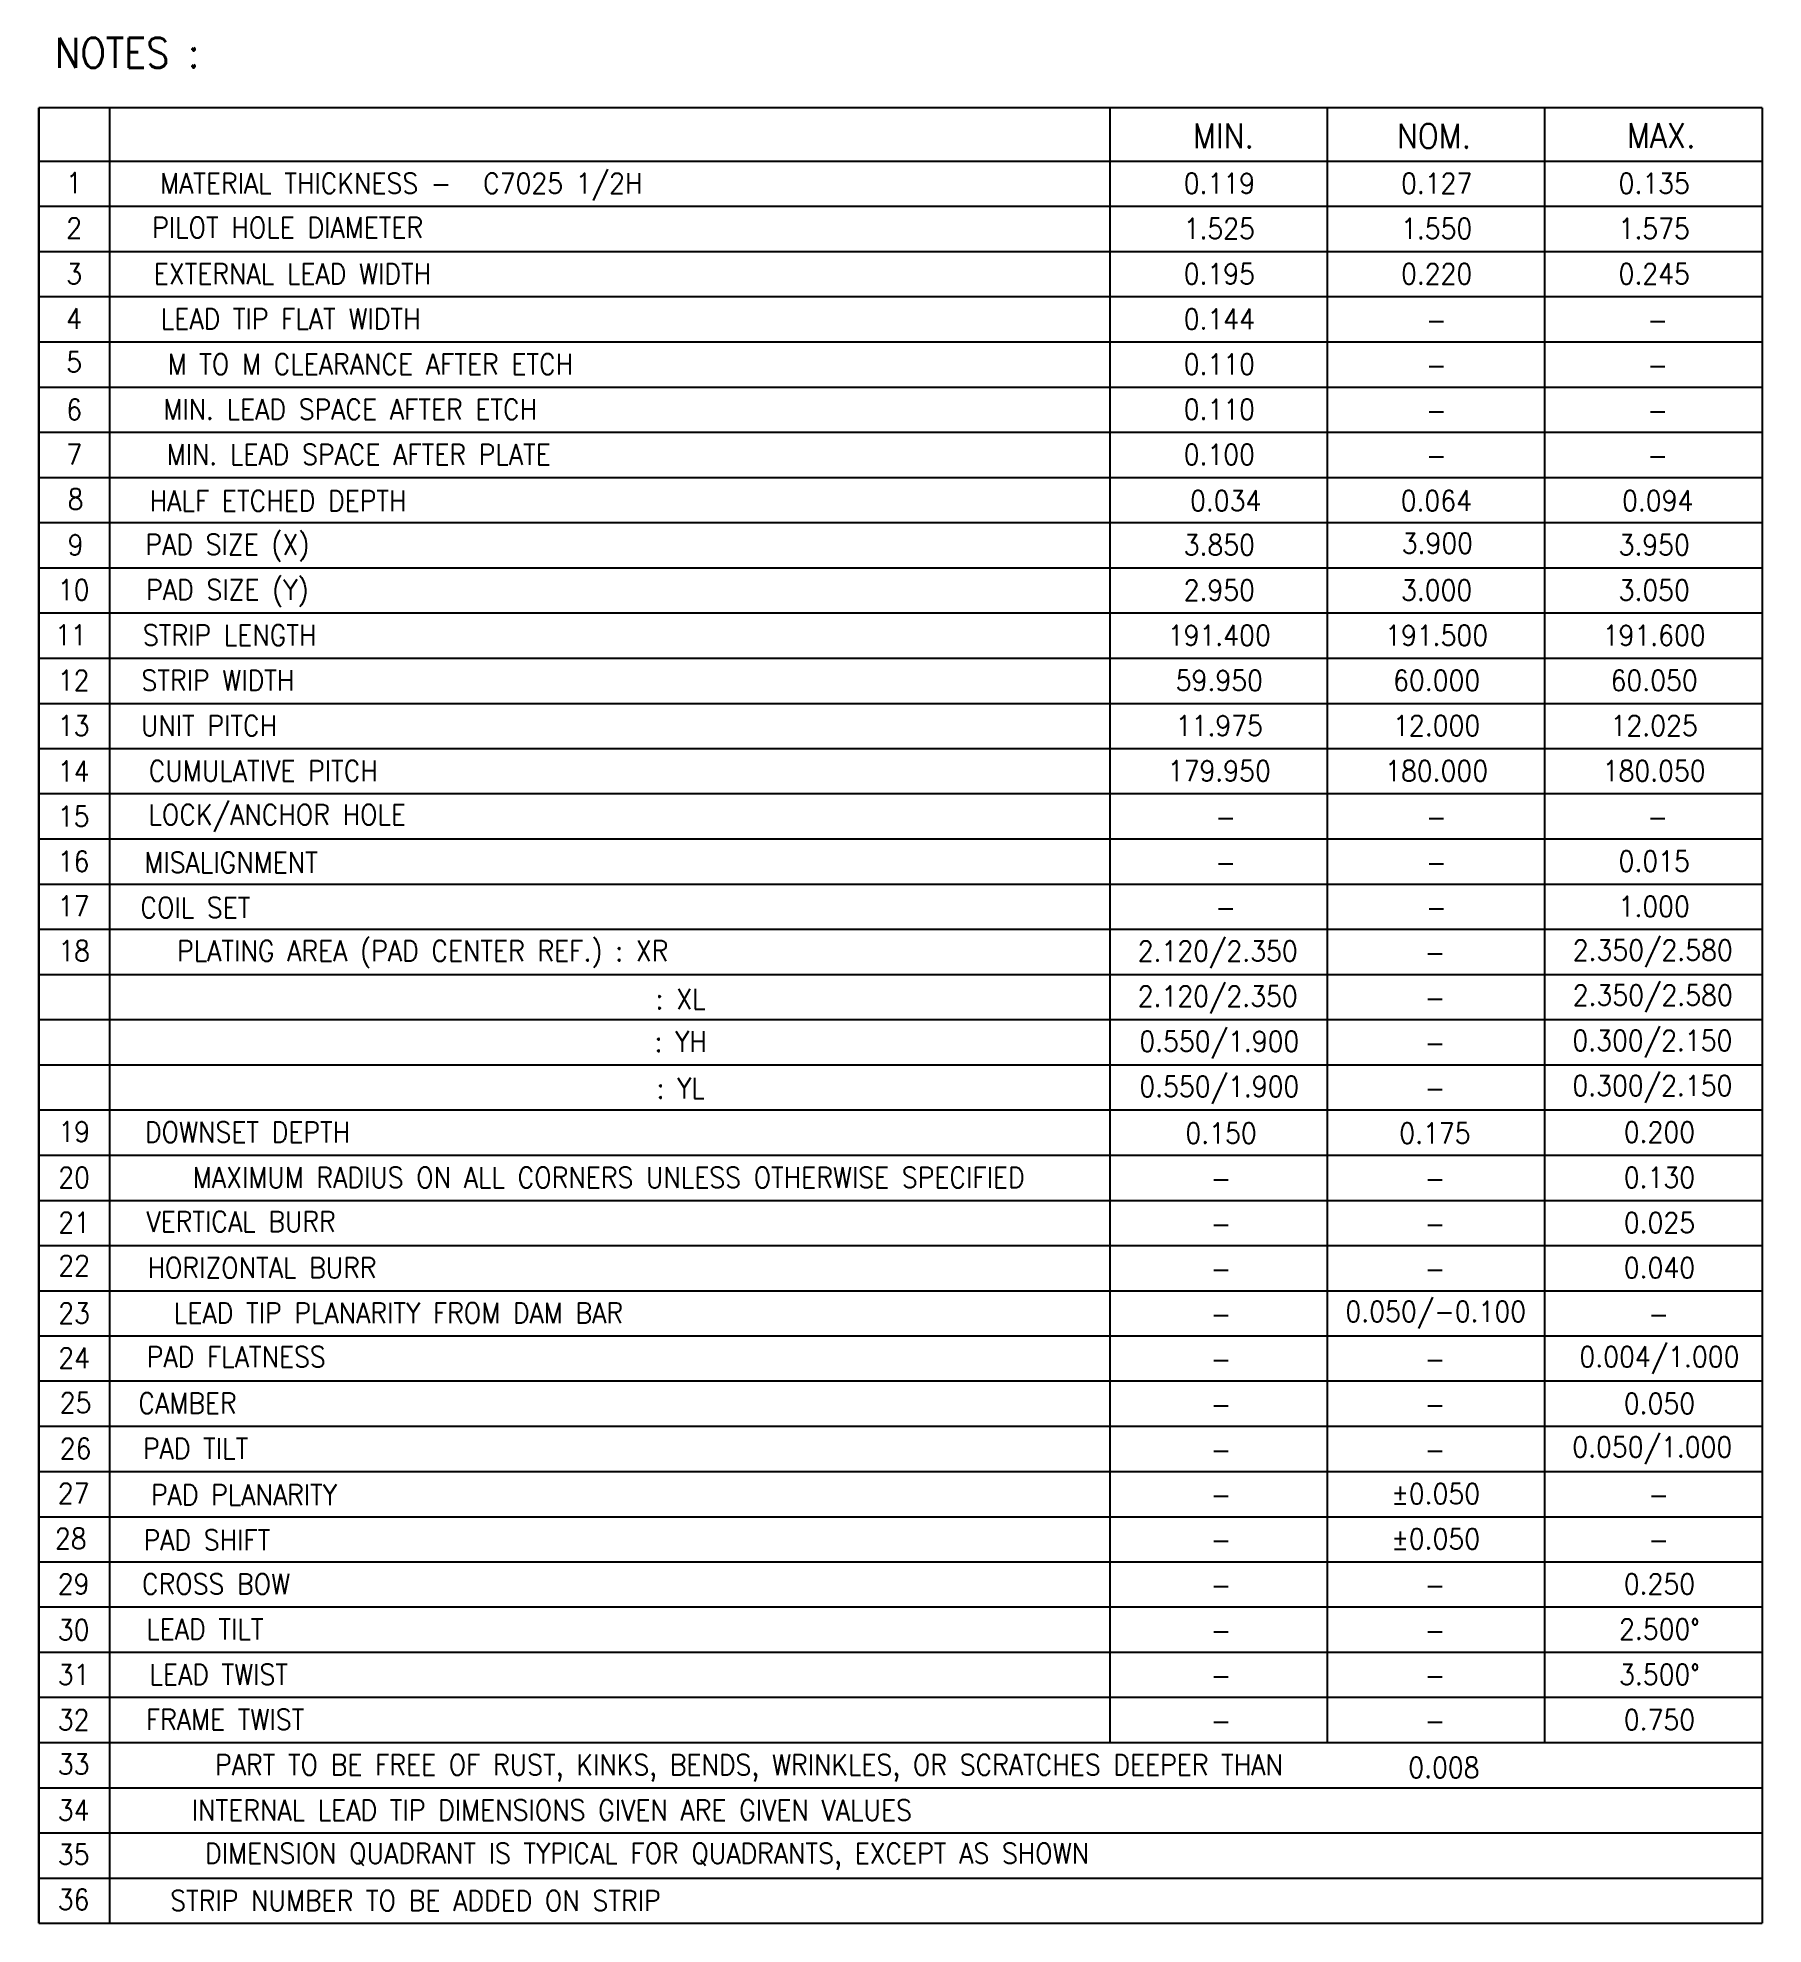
# Model space of a CAD drawing. Header units: inches. Extents: x 13.5 to 23.2, y -4.8 to 5.8.
import ezdxf
from ezdxf.enums import TextEntityAlignment as Align

# ---------------------------------------------------------------- set-up
doc = ezdxf.new("R2010")
doc.units = ezdxf.units.IN
doc.header["$MEASUREMENT"] = 0
doc.layers.add('4', color=7, linetype='Continuous')
doc.styles.add('ROMANS', font='SIMPLEX.shx', dxfattribs={"width": 0.8, "height": 1})

msp = doc.modelspace()

# ---------------------------------------------------------------- linework, layer by layer
at = {"layer": '4', "color": 3}
for p, q in [((13.878, -4.834), (13.878, 5.442)), ((13.477, 5.139), (23.231, 5.139)), ((13.477, 4.883), (23.231, 4.883)), ((13.477, 4.627), (23.231, 4.627)), ((13.477, 4.372), (23.231, 4.372)), ((13.477, 4.116), (23.231, 4.116)), ((13.477, 3.86), (23.231, 3.86)), ((13.477, 3.605), (23.231, 3.605)), ((13.477, 3.349), (23.231, 3.349)), ((13.477, 3.093), (23.231, 3.093)), ((13.477, 2.837), (23.231, 2.837)), ((13.477, 2.582), (23.231, 2.582)), ((13.477, 2.326), (23.231, 2.326)), ((13.477, 2.07), (23.231, 2.07)), ((13.477, 1.815), (23.231, 1.815)), ((13.477, 1.559), (23.231, 1.559)), ((13.477, 1.303), (23.231, 1.303)), ((13.477, 1.047), (23.231, 1.047)), ((13.477, 0.792), (23.231, 0.792)), ((13.477, 0.536), (23.231, 0.536)), ((13.477, 0.28), (23.231, 0.28)), ((13.477, 0.025), (23.231, 0.025)), ((13.477, -0.231), (23.231, -0.231)), ((13.477, -0.487), (23.231, -0.487)), ((13.477, -0.743), (23.231, -0.743)), ((13.477, -0.998), (23.231, -0.998)), ((13.477, -1.254), (23.231, -1.254)), ((13.477, -1.51), (23.231, -1.51)), ((13.477, -1.765), (23.231, -1.765)), ((13.477, -2.021), (23.231, -2.021)), ((13.477, -2.277), (23.231, -2.277)), ((13.477, -2.533), (23.231, -2.533)), ((13.477, -2.788), (23.231, -2.788)), ((13.477, -3.044), (23.231, -3.044)), ((13.477, -3.3), (23.231, -3.3)), ((13.477, -3.555), (23.231, -3.555)), ((13.477, -3.811), (23.231, -3.811)), ((13.477, -4.067), (23.231, -4.067)), ((13.477, -4.322), (23.231, -4.322)), ((13.477, -4.578), (23.231, -4.578))]:
    msp.add_line(p, q, dxfattribs=at)
at = {"layer": '4', "color": 7, "const_width": 0.0116}
for points in [[(13.477, 5.442), (23.231, 5.442)], [(13.477, -4.834), (13.477, 5.442)], [(19.539, 0.792), (19.539, 5.442)], [(20.77, 0.792), (20.77, 5.442)], [(22, 0.792), (22, 5.442)], [(23.231, -4.834), (23.231, 5.442)], [(19.539, -0.231), (19.539, 0.792)], [(20.77, -0.231), (20.77, 0.792)], [(22, -0.231), (22, 0.792)], [(19.539, -0.487), (19.539, -0.231)], [(19.539, -3.811), (19.539, -0.231)], [(20.77, -0.487), (20.77, -0.231)], [(20.77, -3.811), (20.77, -0.231)], [(22, -0.487), (22, -0.231)], [(22, -3.811), (22, -0.231)], [(13.477, -4.834), (23.231, -4.834)]]:
    msp.add_lwpolyline(points, dxfattribs=at)

# ---------------------------------------------------------------- texts
at = {"layer": '4', "color": 7, "style": 'ROMANS', "width": 0.9}
for s, height, p in [('NOTES :', 0.1694, (13.977, 5.752)), ('MIN.', 0.1395, (20.182, 5.282)), ('NOM.', 0.1395, (21.373, 5.281)), ('MAX.', 0.1395, (22.66, 5.283))]:
    msp.add_text(s, height=height, dxfattribs=at).set_placement(p, align=Align.MIDDLE)
at = {"layer": '4', "color": 3, "style": 'ROMANS', "width": 0.9}
for s, height, p in [('1', 0.116, (13.677, 5.016)), ('MATERIAL THICKNESS - ', 0.11623, (15.023, 5.013)), ('C7025 1/2H', 0.1162, (16.442, 5.005)), ('0.119', 0.1162, (20.158, 5.013)), ('0.127', 0.1162, (21.388, 5.013)), ('0.135', 0.1162, (22.619, 5.013)), ('2', 0.116, (13.677, 4.76)), ('PILOT HOLE DIAMETER', 0.11623, (14.885, 4.763)), ('1.525', 0.1162, (20.158, 4.757)), ('1.550', 0.1162, (21.388, 4.757)), ('1.575', 0.1162, (22.619, 4.757)), ('3', 0.116, (13.677, 4.501)), ('EXTERNAL LEAD WIDTH', 0.11623, (14.912, 4.501)), ('0.195', 0.1162, (20.158, 4.501)), ('0.220', 0.1162, (21.388, 4.501)), ('0.245', 0.1162, (22.619, 4.501)), ('4', 0.116, (13.677, 4.247)), ('LEAD TIP FLAT WIDTH ', 0.11623, (14.938, 4.246)), ('0.144', 0.1162, (20.158, 4.245)), ('-', 0.116, (21.386, 4.24)), ('-', 0.116, (22.639, 4.24)), ('5', 0.116, (13.677, 4.002)), ('M TO M CLEARANCE AFTER ETCH', 0.11623, (15.353, 3.99)), ('0.110', 0.1162, (20.158, 3.99)), ('-', 0.116, (21.386, 3.984)), ('-', 0.116, (22.639, 3.984)), ('6', 0.116, (13.677, 3.733)), ('MIN. LEAD SPACE AFTER ETCH', 0.11623, (15.239, 3.734)), ('0.110', 0.1162, (20.158, 3.734)), ('-', 0.116, (21.386, 3.729)), ('-', 0.116, (22.639, 3.729)), ('7', 0.116, (13.677, 3.479)), ('MIN. LEAD SPACE AFTER PLATE', 0.11623, (15.287, 3.479)), ('0.100', 0.1162, (20.158, 3.478)), ('-', 0.116, (21.386, 3.473)), ('-', 0.116, (22.639, 3.473)), ('8', 0.116, (13.685, 3.226)), ('HALF ETCHED DEPTH', 0.11623, (14.831, 3.216)), ('0.034', 0.1162, (20.194, 3.217)), ('0.064', 0.1162, (21.386, 3.217)), ('0.094', 0.1162, (22.639, 3.217)), ('9', 0.116, (13.685, 2.967)), ('PAD SIZE (X)', 0.11623, (14.544, 2.961)), ('3.850', 0.1162, (20.158, 2.967)), ('3.900', 0.1162, (21.392, 2.976)), ('3.950', 0.1162, (22.619, 2.967)), ('PAD SIZE (Y)', 0.11623, (14.544, 2.705)), ('10', 0.1162, (13.674, 2.713)), ('2.950', 0.1162, (20.158, 2.711)), ('3.000', 0.1162, (21.388, 2.711)), ('3.050', 0.1162, (22.619, 2.711)), ('11', 0.1162, (13.658, 2.457)), ('STRIP LENGTH', 0.11623, (14.557, 2.456)), ('191.400', 0.1162, (20.158, 2.455)), ('191.500', 0.1162, (21.388, 2.455)), ('191.600', 0.1162, (22.619, 2.455)), ('12', 0.1162, (13.674, 2.2)), ('STRIP WIDTH', 0.11623, (14.49, 2.2)), ('59.950', 0.1162, (20.158, 2.2)), ('60.000', 0.1162, (21.388, 2.2)), ('60.050', 0.1162, (22.619, 2.2)), ('13', 0.1162, (13.674, 1.944)), ('UNIT PITCH', 0.1162, (14.44, 1.944)), ('11.975', 0.1162, (20.158, 1.944)), ('12.000', 0.1162, (21.388, 1.944)), ('12.025', 0.1162, (22.619, 1.944)), ('14', 0.1162, (13.674, 1.686)), ('CUMULATIVE PITCH', 0.11623, (14.747, 1.688)), ('179.950', 0.1162, (20.158, 1.688)), ('180.000', 0.1162, (21.388, 1.688)), ('180.050', 0.1162, (22.619, 1.688)), ('LOCK/ANCHOR HOLE', 0.11623, (14.826, 1.432)), ('15', 0.1162, (13.674, 1.431)), ('-', 0.116, (20.194, 1.427)), ('-', 0.116, (21.386, 1.427)), ('-', 0.116, (22.639, 1.427)), ('16', 0.1162, (13.674, 1.176)), ('MISALIGNMENT', 0.11623, (14.565, 1.169)), ('0.015', 0.1162, (22.619, 1.177)), ('-', 0.116, (20.194, 1.171)), ('-', 0.116, (21.386, 1.171)), ('17', 0.1162, (13.674, 0.923)), ('COIL SET', 0.1162, (14.363, 0.914)), ('1.000', 0.1162, (22.619, 0.921)), ('-', 0.116, (20.194, 0.916)), ('-', 0.116, (20.194, 0.916)), ('-', 0.116, (21.386, 0.916)), ('-', 0.116, (21.386, 0.916)), ('PLATING AREA (PAD CENTER REF.) : XR', 0.11623, (15.649, 0.661)), ('2.120/2.350', 0.11623, (20.149, 0.66)), ('2.350/2.580', 0.11623, (22.611, 0.665)), ('18', 0.1162, (13.677, 0.669)), ('-', 0.116, (21.378, 0.66)), (': XL', 0.1162, (17.109, 0.397)), ('2.120/2.350', 0.11623, (20.149, 0.404)), ('2.350/2.580', 0.11623, (22.611, 0.41)), ('-', 0.116, (21.378, 0.404)), (': YH', 0.1162, (17.109, 0.156)), ('0.550/1.900', 0.11623, (20.158, 0.149)), ('0.300/2.150', 0.11623, (22.609, 0.154)), ('-', 0.116, (21.378, 0.149)), (': YL', 0.1162, (17.109, -0.108)), ('0.550/1.900', 0.11623, (20.158, -0.107)), ('0.300/2.150', 0.11623, (22.609, -0.102)), ('-', 0.116, (21.378, -0.107)), ('19', 0.1162, (13.677, -0.354)), ('DOWNSET DEPTH', 0.11623, (14.658, -0.357)), ('0.150', 0.1162, (20.168, -0.363)), ('0.175', 0.1162, (21.378, -0.363)), ('0.200', 0.1162, (22.649, -0.357)), ('20', 0.1162, (13.677, -0.613)), ('MAXIMUM RADIUS ON ALL CORNERS UNLESS OTHERWISE SPECIFIED', 0.11623, (16.702, -0.613)), ('-', 0.116, (20.168, -0.619)), ('-', 0.116, (21.378, -0.619)), ('0.130', 0.1162, (22.649, -0.613)), ('21', 0.1162, (13.677, -0.868)), ('VERTICAL BURR', 0.11623, (14.621, -0.863)), ('0.025', 0.1162, (22.649, -0.869)), ('-', 0.116, (20.168, -0.874)), ('-', 0.116, (21.378, -0.874)), ('22', 0.1162, (13.677, -1.112)), ('HORIZONTAL BURR', 0.11623, (14.74, -1.124)), ('0.040', 0.1162, (22.649, -1.124)), ('-', 0.116, (20.168, -1.13)), ('-', 0.116, (21.378, -1.13)), ('23', 0.1162, (13.677, -1.381)), ('LEAD TIP PLANARITY FROM DAM BAR', 0.11623, (15.512, -1.38)), ('0.050/-0.100', 0.11623, (21.383, -1.38)), ('-', 0.116, (20.168, -1.386)), ('-', 0.116, (22.644, -1.386)), ('24', 0.1162, (13.677, -1.635)), ('PAD FLATNESS', 0.11623, (14.594, -1.628)), ('0.004/1.000', 0.11623, (22.649, -1.636)), ('-', 0.116, (20.168, -1.641)), ('-', 0.116, (21.378, -1.641)), ('25', 0.1162, (13.685, -1.888)), ('CAMBER', 0.1162, (14.318, -1.891)), ('-', 0.116, (20.168, -1.897)), ('-', 0.116, (21.378, -1.897)), ('0.050', 0.1162, (22.649, -1.892)), ('26', 0.1162, (13.685, -2.147)), ('PAD TILT', 0.1162, (14.364, -2.147)), ('0.050/1.000', 0.11623, (22.608, -2.147)), ('-', 0.116, (20.168, -2.153)), ('-', 0.116, (21.378, -2.153)), ('27', 0.1162, (13.674, -2.401)), ('%%P0.050', 0.1162, (21.383, -2.403)), ('PAD PLANARITY', 0.11623, (14.638, -2.409)), ('-', 0.116, (20.168, -2.409)), ('-', 0.116, (22.644, -2.409)), ('28', 0.1162, (13.658, -2.657)), ('PAD SHIFT', 0.1162, (14.428, -2.665)), ('%%P0.050', 0.1162, (21.383, -2.659)), ('-', 0.116, (20.168, -2.664)), ('-', 0.116, (22.644, -2.664)), ('29', 0.1162, (13.674, -2.914)), ('CROSS BOW', 0.1162, (14.48, -2.914)), ('0.250', 0.1162, (22.649, -2.914)), ('-', 0.116, (20.168, -2.92)), ('-', 0.116, (21.378, -2.92)), ('30', 0.1162, (13.674, -3.173)), ('LEAD TILT', 0.1162, (14.417, -3.17)), ('-', 0.116, (20.168, -3.176)), ('-', 0.116, (21.378, -3.176)), ('2.500%%d', 0.1162, (22.649, -3.17)), ('31', 0.1162, (13.674, -3.427)), ('LEAD TWIST', 0.1162, (14.495, -3.426)), ('3.500%%D', 0.1162, (22.649, -3.426)), ('-', 0.116, (20.168, -3.431)), ('-', 0.116, (21.378, -3.431)), ('32', 0.1162, (13.674, -3.683)), ('FRAME TWIST', 0.11623, (14.531, -3.681)), ('0.750', 0.1162, (22.649, -3.682)), ('-', 0.116, (20.168, -3.687)), ('-', 0.116, (21.378, -3.687)), ('33', 0.1162, (13.674, -3.933)), ('PART TO BE FREE OF RUST, KINKS, BENDS, WRINKLES, OR SCRATCHES DEEPER THAN', 0.11623, (17.496, -3.955)), ('0.008', 0.1162, (21.429, -3.953)), ('34', 0.1162, (13.674, -4.194)), ('INTERNAL LEAD TIP DIMENSIONS GIVEN ARE GIVEN VALUES', 0.11623, (16.38, -4.194)), ('35', 0.1162, (13.674, -4.444)), ('DIMENSION QUADRANT IS TYPICAL FOR QUADRANTS, EXCEPT AS SHOWN', 0.11623, (16.919, -4.456)), ('36', 0.1162, (13.674, -4.7)), ('STRIP NUMBER TO BE ADDED ON STRIP', 0.11623, (15.608, -4.706))]:
    msp.add_text(s, height=height, dxfattribs=at).set_placement(p, align=Align.MIDDLE)

doc.saveas('drawing.dxf')
